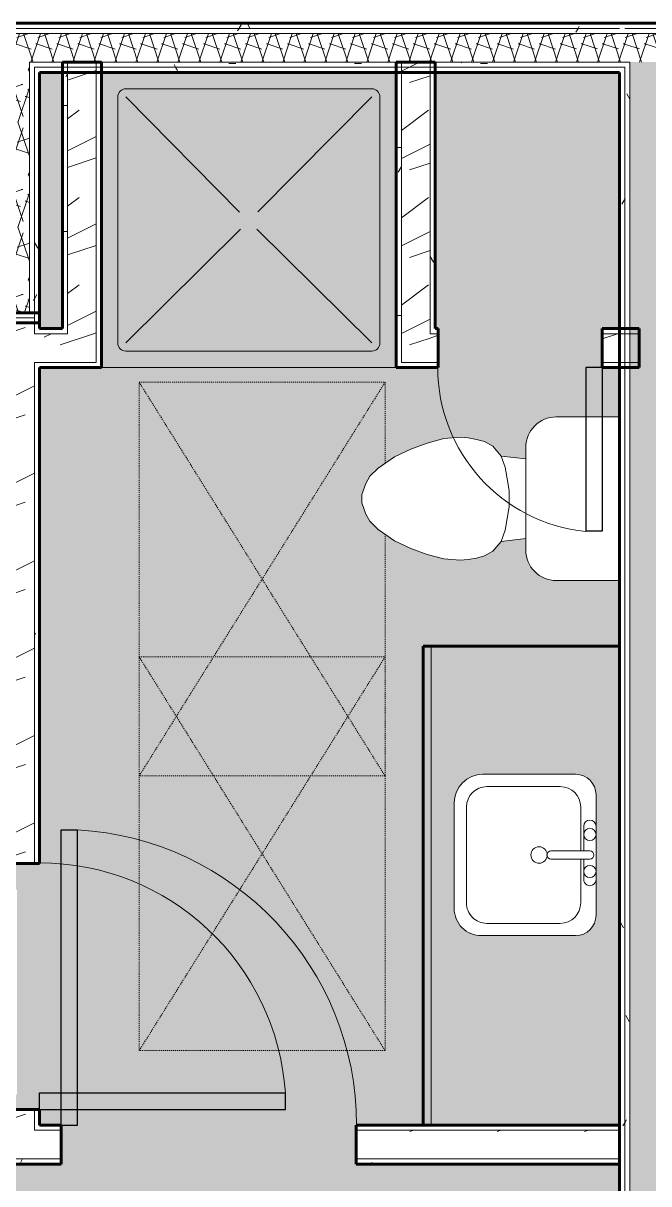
# Model space of a CAD drawing. Header units: inches. Extents: x -4105 to -1989, y 9836 to 11159.
# Drawn here: x -3414.5 to -3338.2, y 10240.6 to 10382.1 of the extents above; entities that cross this region are included whole.
import ezdxf

# ---------------------------------------------------------------- set-up
doc = ezdxf.new("R2010")
doc.units = ezdxf.units.IN
doc.header["$MEASUREMENT"] = 0
doc.linetypes.add('Dash', pattern=[0.25, 0.125, -0.125])
for name, color, linetype, lineweight in [('0-1', 7, 'Continuous', 5), ('0-2', 7, 'Continuous', 9), ('A-AREA-PATT-2', 141, 'Continuous', 9), ('A-DOOR-1', 31, 'Continuous', 9), ('A-DOOR-2', 31, 'Continuous', 30), ('A-GENM-HDLN', 13, 'Dash', 9), ('A-WALL', 113, 'Continuous', 18), ('A-WALL-2', 113, 'Continuous', 60), ('A-WALL-PATT-1', 111, 'Continuous', 9), ('I-WALL-2', 2, 'Continuous', 60), ('P-SANR-FIXT', 6, 'Continuous', 9), ('Q-CASE', 31, 'Continuous', 9), ('Q-CASE-1', 31, 'Continuous', 60)]:
    doc.layers.add(name, color=color, linetype=linetype, lineweight=lineweight)
pattern_1 = [(0, (0, -1194), (20.48, 5.12), [0.845, -14.515, 0.845, -14.515, -81.92]), (0, (0, -1194), (20.48, 5.12), [-30.72, 0.845, -29.875, 0.845, -14.515, -35.84]), (0, (0, -1194), (20.48, 5.12), [-76.8, 0.845, -9.395, 0.845, -24.755]), (120, (7.68, -1191.44), (-14.67405, 15.1762003), [0.845, -14.515, 0.845, -14.515, -81.92]), (120, (7.68, -1191.44), (-14.67405, 15.1762003), [-30.72, 0.845, -29.875, 0.845, -14.515, -35.84]), (120, (7.68, -1191.44), (-14.67405, 15.1762003), [-76.8, 0.845, -9.395, 0.845, -24.755]), (240, (10.24, -1181.2), (-5.80595, -20.2962003), [0.845, -14.515, 0.845, -14.515, -81.92]), (240, (10.24, -1181.2), (-5.80595, -20.2962003), [-30.72, 0.845, -29.875, 0.845, -14.515, -35.84]), (240, (10.24, -1181.2), (-5.80595, -20.2962003), [-76.8, 0.845, -9.395, 0.845, -24.755])]
pattern_2 = [(216.87, (4.265, -1183.338), (31.9871619, 21.32545714), [5.331, -47.981]), (206.565, (10.662, -1186.536), (-10.662476, -10.6620098), [11.921, -11.921]), (198.435, (10.662, -1191.868), (-21.32449365, -10.6625869), [6.744, -26.974])]
pattern_3 = [(161.57, (0.32, -1193.68), (-2.560496185, -0.000537386), [0, -18.214, 2.022, 0]), (18.43, (-0.32, -1193.68), (-2.560496185, 0.000537386), [0, -18.214, 2.022, 0]), (108.43, (0.32, -1193.68), (1.27922091, -6.400876726), [6.07, -14.166]), (71.57, (-0.32, -1193.68), (1.27922091, 6.400876726), [6.07, -14.166])]

# ---------------------------------------------------------------- blocks, each defined once
blk = doc.blocks.new('Single-Flush - 36_ x 84_-1372824-ENLARGED FLOOR PLAN - 2ND FLOOR PLAN - WEST')
at = {"layer": 'A-DOOR-1'}
blk.add_arc((18, -2.38), 36.07, 180, 266.8211, dxfattribs=at)
at = {"layer": 'A-DOOR-2'}
for p, q in [((16, -2.38), (16, -38.39)), ((18, -2.38), (16, -2.38)), ((18, -2.38), (18, -38.39)), ((18, -38.39), (16, -38.39))]:
    blk.add_line(p, q, dxfattribs=at)
blk = doc.blocks.new('Single-Flush - 30_ x 84_-1372884-ENLARGED FLOOR PLAN - 2ND FLOOR PLAN - WEST')
at = {"layer": 'A-DOOR-1'}
blk.add_arc((15, 2.375), 30.067, 93.81407, 180, dxfattribs=at)
at = {"layer": 'A-DOOR-2'}
for p, q in [((13, 2.375), (13, 32.375)), ((15, 32.375), (13, 32.375)), ((15, 2.375), (15, 32.375)), ((15, 2.375), (13, 2.375))]:
    blk.add_line(p, q, dxfattribs=at)
blk = doc.blocks.new('M_Sink Vanity-Square - 500 x 440mm-1352614-ENLARGED FLOOR PLAN - 2ND FLOOR PLAN - WEST')
at = {"layer": 'P-SANR-FIXT'}
for p, q in [((7.96, 7.09), (-6.72, 7.09)), ((7.96, 7.09), (-6.72, 7.09)), ((3.62, 7.09), (-2.88, 7.09)), ((0.12, 6.33), (0.12, 1.59)), ((1.12, 6.33), (1.12, 1.59)), ((-9.22, 4.59), (-9.22, -6.73)), ((-9.22, 4.59), (-9.22, -6.73)), ((0.12, 5.22), (-5.22, 5.22)), ((-2.88, 5.59), (0.12, 5.59)), ((1.12, 5.59), (3.62, 5.59)), ((6.46, 5.22), (1.12, 5.22)), ((10.46, -6.91), (10.46, 4.59)), ((10.46, -6.91), (10.46, 4.59)), ((-7.72, 2.72), (-7.72, -6.23)), ((8.96, -6.23), (8.96, 2.72)), ((-5.22, -8.73), (6.46, -8.73)), ((-5.72, -10.23), (7.14, -10.23)), ((-5.72, -10.23), (7.14, -10.23))]:
    blk.add_line(p, q, dxfattribs=at)
for centre, radius, start, end in [((-6.72, 4.59), 2.5, 90, 180), ((-6.72, 4.59), 2.5, 90, 180), ((-2.88, 6.34), 0.75, 90, 270), ((-1.88, 6.34), 0.75, 360, 180), ((2.62, 6.34), 0.75, 360, 180), ((3.62, 6.34), 0.75, 270, 90), ((7.96, 4.59), 2.5, 0, 90), ((7.96, 4.59), 2.5, 360, 90), ((-1.88, 6.34), 0.75, 180, 0), ((0.62, 6.33), 0.5, 360, 180), ((2.62, 6.34), 0.75, 180, 360), ((-5.22, 2.72), 2.5, 90, 180), ((6.46, 2.72), 2.5, 0, 90), ((0.62, 1.59), 0.5, 180, 0), ((0.62, 0.13), 1, 360, 180), ((0.62, 0.13), 1, 180, 0), ((-5.72, -6.73), 3.5, 180, 270), ((-5.72, -6.73), 3.5, 180, 270), ((-5.22, -6.23), 2.5, 180, 270), ((6.46, -6.23), 2.5, 270, 0), ((7.14, -6.91), 3.32, 270, 360), ((7.14, -6.91), 3.32, 270, 0)]:
    blk.add_arc(centre, radius, start, end, dxfattribs=at)
blk = doc.blocks.new('Toilet-Domestic-3D - Toilet-Domestic-3D-V31-ENLARGED FLOOR PLAN - 2ND FLOOR PLAN - WEST')
at = {"layer": 'P-SANR-FIXT'}
for p, q in [((-2.74, 11), (-1.87, 11.5)), ((-1.87, 11.5), (-0.5, 12)), ((-0.5, 12), (0.5, 12)), ((0.5, 12), (1.87, 11.5)), ((1.87, 11.5), (2.74, 11)), ((-5.13, 8), (-3.74, 10)), ((-3.74, 10), (-2.74, 11)), ((2.74, 11), (3.74, 10)), ((3.74, 10), (5.13, 8)), ((-6.06, 6), (-5.13, 8)), ((5.13, 8), (6.06, 6)), ((-6.79, 4), (-6.06, 6)), ((6.06, 6), (6.79, 4)), ((-7.33, 1.99), (-6.79, 4)), ((6.79, 4), (7.33, 1.99)), ((-7.5, 0), (-7.33, 1.99)), ((7.33, 1.99), (7.5, 0)), ((-7.41, -1), (-7.5, 0)), ((-7.24, -2), (-7.41, -1)), ((7.41, -1), (7.24, -2)), ((7.5, 0), (7.41, -1)), ((-6.97, -3), (-7.24, -2)), ((7.24, -2), (6.97, -3)), ((-6.4, -4), (-6.97, -3)), ((-5.21, -5), (-6.4, -4)), ((6.4, -4), (5.21, -5)), ((6.97, -3), (6.4, -4)), ((-3.84, -5.5), (-5.21, -5)), ((-4.86, -8.02), (-5.21, -5)), ((-1, -6), (-3.84, -5.5)), ((3.84, -5.5), (1, -6)), ((5.21, -5), (3.84, -5.5)), ((4.86, -8.02), (5.21, -5)), ((1, -6), (-1, -6)), ((6.25, -8.02), (-6.25, -8.02)), ((-9.98, -11.75), (-9.98, -19.48)), ((9.98, -19.48), (9.98, -11.75))]:
    blk.add_line(p, q, dxfattribs=at)
for centre, start, end in [((-6.25, -11.75), 90, 180), ((6.25, -11.75), 0, 90)]:
    blk.add_arc(centre, 3.73, start, end, dxfattribs=at)
blk = doc.blocks.new('OD_CW_Base Cabinet - OD_CW_Base Cabinet-V32-ENLARGED FLOOR PLAN - 2ND FLOOR PLAN - WEST')
at = {"layer": 'Q-CASE'}
blk.add_hatch(color=256, dxfattribs=at).paths.add_polyline_path([(59.14, 0), (0.74, 0), (0.74, -1), (59.14, -1)], flags=0)
h = blk.add_hatch(color=256, dxfattribs=at)
h.paths.add_polyline_path([(59.14, -6.32), (59.14, -1), (0.74, -1), (0.74, -24), (59.14, -24)], flags=0)
h.paths.add_polyline_path([(43.53, -7.3), (43.53, -18.63), (43.45, -19.27), (43.2, -19.88), (42.8, -20.39), (42.28, -20.79), (41.68, -21.04), (41.03, -21.13), (26.35, -21.13), (25.7, -21.04), (25.1, -20.79), (24.58, -20.39), (24.18, -19.88), (23.93, -19.27), (23.85, -18.63), (23.85, -7.12), (23.96, -6.26), (24.29, -5.46), (24.82, -4.77), (25.51, -4.25), (26.35, -3.91), (27.17, -3.8), (40.03, -3.8), (41.03, -3.96), (41.78, -4.27), (42.51, -4.83), (43.06, -5.55), (43.41, -6.4)], flags=0)
for p, q in [((0.74, 0), (59.14, 0)), ((59.14, -1), (0.74, -1)), ((0.74, -1), (59.14, -1)), ((59.14, 0), (59.14, -1)), ((59.14, -1), (59.14, -24))]:
    blk.add_line(p, q, dxfattribs=at)
at = {"layer": 'Q-CASE-1'}
for p, q in [((0.74, 0), (59.14, 0)), ((59.14, 0), (59.14, -24))]:
    blk.add_line(p, q, dxfattribs=at)
blk = doc.blocks.new('Shower Base-3D - 36_ x 36_-1586087-ENLARGED FLOOR PLAN - 2ND FLOOR PLAN - WEST')
at = {"layer": 'P-SANR-FIXT'}
for p, q in [((-18, 18), (-18, -18)), ((-15, 16), (15, 16)), ((-16, -15), (-16, 15)), ((-1.12, 1), (-15, 15)), ((0.97, 1.14), (15, 15)), ((16, 15), (16, -15)), ((-1.13, -0.98), (-15, -15)), ((1.01, -1.11), (15, -15)), ((15, -16), (-15, -16))]:
    blk.add_line(p, q, dxfattribs=at)
for centre, start, end in [((-15, 15), 90, 180), ((15, 15), 360, 90), ((-15, -15), 180, 270), ((15, -15), 270, 0)]:
    blk.add_arc(centre, 1, start, end, dxfattribs=at)
blk = doc.blocks.new('Single-Flush - CLOSET-1720256-ENLARGED FLOOR PLAN - 2ND FLOOR PLAN - WEST')
at = {"layer": 'A-DOOR-1'}
blk.add_arc((10, -2.38), 20.07, 180, 264.2799, dxfattribs=at)
at = {"layer": 'A-DOOR-2'}
for p, q in [((8, -2.38), (8, -22.34)), ((10, -2.38), (8, -2.38)), ((10, -2.38), (10, -22.34)), ((10, -22.34), (8, -22.34))]:
    blk.add_line(p, q, dxfattribs=at)
blk = doc.blocks.new('ADA Clearances - 30_x48_-V9-ENLARGED FLOOR PLAN - 2ND FLOOR PLAN - WEST')
at = {"layer": 'A-GENM-HDLN'}
for p, q in [((15, 24), (-15, -24)), ((-15, 24), (15, -24)), ((-15, -5.48), (-15, 24)), ((-15, 24), (15, 24)), ((15, 24), (15, -24)), ((-15, -24), (-15, -14.12)), ((15, -24), (-15, -24))]:
    blk.add_line(p, q, dxfattribs=at)
blk = doc.blocks.new('ADA Clearances - 30_x48_-1721104-ENLARGED FLOOR PLAN - 2ND FLOOR PLAN - WEST')
at = {"layer": 'A-GENM-HDLN'}
for p, q in [((15, 24), (-15, -24)), ((-15, 24), (15, -24)), ((-15, -24), (-15, 24)), ((-15, 24), (15, 24)), ((15, 24), (15, -24)), ((15, -24), (-15, -24))]:
    blk.add_line(p, q, dxfattribs=at)
blk = doc.blocks.new('CTR - 1st Phase - Unit Layouts_rvt-1-ENLARGED FLOOR PLAN - 2ND FLOOR PLAN - WEST')
at = {"layer": 'A-WALL-PATT-1'}
h = blk.add_hatch(dxfattribs=at)
h.set_pattern_fill('FP_2', color=256, style=0, pattern_type=2)
h.set_pattern_definition(pattern_2)
h.paths.add_polyline_path([(-3409.11, 10344.26), (-3405.61, 10344.26), (-3405.61, 10377.39), (-3409.11, 10377.39), (-3409.11, 10344.89)], flags=0)
h = blk.add_hatch(dxfattribs=at)
h.set_pattern_fill('FP_2', color=256, style=0, pattern_type=2)
h.set_pattern_definition(pattern_2)
h.paths.add_polyline_path([(-3366.85, 10340.76), (-3364.86, 10340.76), (-3364.86, 10377.39), (-3368.36, 10377.39), (-3368.36, 10340.76)], flags=0)
h = blk.add_hatch(dxfattribs=at)
h.set_pattern_fill('FP_1', color=256, style=0, pattern_type=2)
h.set_pattern_definition(pattern_1)
h.paths.add_polyline_path([(-3409.73, 10344.89), (-3409.11, 10344.89), (-3409.11, 10376.14), (-3409.73, 10376.14), (-3409.73, 10349.31)], flags=0)
h = blk.add_hatch(dxfattribs=at)
h.set_pattern_fill('FP_1', color=256, style=0, pattern_type=2)
h.set_pattern_definition(pattern_1)
h.paths.add_polyline_path([(-3368.98, 10340.14), (-3368.36, 10340.14), (-3368.36, 10376.14), (-3368.98, 10376.14), (-3368.98, 10349.31)], flags=0)
h = blk.add_hatch(dxfattribs=at)
h.set_pattern_fill('FP_1', color=256, style=0, pattern_type=2)
h.set_pattern_definition(pattern_1)
h.paths.add_polyline_path([(-3364.86, 10344.26), (-3364.23, 10344.26), (-3364.23, 10376.14), (-3364.86, 10376.14), (-3364.86, 10349.31)], flags=0)
h = blk.add_hatch(dxfattribs=at)
h.set_pattern_fill('FP_2', color=256, style=0, pattern_type=2)
h.set_pattern_definition(pattern_2)
h.paths.add_polyline_path([(-3416.65, 10247.11), (-3413.15, 10247.11), (-3413.15, 10249.66), (-3416.65, 10249.66), (-3416.65, 10247.74)], flags=0)
h.paths.add_polyline_path([(-3413.15, 10279.66), (-3413.15, 10346.21), (-3413.77, 10346.83), (-3416.65, 10346.83), (-3416.65, 10279.66), (-3415.27, 10279.66)], flags=0)
h = blk.add_hatch(dxfattribs=at)
h.set_pattern_fill('FP_1', color=256, style=0, pattern_type=2)
h.set_pattern_definition(pattern_1)
h.paths.add_polyline_path([(-3412.52, 10247.74), (-3412.52, 10249.66), (-3413.15, 10249.66), (-3413.15, 10247.74)], flags=0)
h.paths.add_polyline_path([(-3412.52, 10279.66), (-3412.52, 10340.76), (-3413.15, 10340.76), (-3413.15, 10279.66)], flags=0)
h.paths.add_polyline_path([(-3412.65, 10344.26), (-3412.52, 10344.26), (-3412.52, 10345.59), (-3413.15, 10346.21), (-3413.15, 10344.26)], flags=0)
h = blk.add_hatch(dxfattribs=at)
h.set_pattern_fill('FP_2', color=256, style=0, pattern_type=2)
h.set_pattern_definition(pattern_2)
h.paths.add_polyline_path([(-3409.11, 10340.76), (-3405.61, 10340.76), (-3405.61, 10344.26), (-3413.15, 10344.26), (-3413.15, 10340.76), (-3412.52, 10340.76)], flags=0)
h = blk.add_hatch(dxfattribs=at)
h.set_pattern_fill('FP_2', color=256, style=0, pattern_type=2)
h.set_pattern_definition(pattern_2)
h.paths.add_polyline_path([(-3364.86, 10340.76), (-3363.86, 10340.76), (-3363.86, 10344.26), (-3364.86, 10344.26)], flags=0)
h.paths.add_polyline_path([(-3343.86, 10340.76), (-3341.72, 10340.76), (-3341.72, 10344.26), (-3343.86, 10344.26), (-3343.86, 10341.79)], flags=0)
h = blk.add_hatch(dxfattribs=at)
h.set_pattern_fill('FP_1', color=256, style=0, pattern_type=2)
h.set_pattern_definition(pattern_1)
h.paths.add_polyline_path([(-3413.15, 10247.11), (-3409.9, 10247.11), (-3409.9, 10247.74), (-3413.15, 10247.74)], flags=0)
h.paths.add_polyline_path([(-3470.16, 10247.11), (-3445.4, 10247.11), (-3445.4, 10247.74), (-3470.16, 10247.74), (-3470.78, 10247.11)], flags=0)
h.paths.add_polyline_path([(-3441.9, 10247.11), (-3416.65, 10247.11), (-3416.65, 10247.74), (-3441.9, 10247.74)], flags=0)
h.paths.add_polyline_path([(-3373.9, 10247.11), (-3341.72, 10247.11), (-3341.72, 10247.74), (-3373.9, 10247.74)], flags=0)
h = blk.add_hatch(dxfattribs=at)
h.set_pattern_fill('FP_2', color=256, style=0, pattern_type=2)
h.set_pattern_definition(pattern_2)
h.paths.add_polyline_path([(-3364.72, 10243.61), (-3341.72, 10243.61), (-3341.72, 10247.11), (-3373.9, 10247.11), (-3373.9, 10243.61)], flags=0)
h.paths.add_polyline_path([(-3469.9, 10243.61), (-3409.9, 10243.61), (-3409.9, 10247.11), (-3469.9, 10247.11), (-3473.4, 10243.61)], flags=0)
h = blk.add_hatch(dxfattribs=at)
h.set_pattern_fill('FP_1', color=256, style=0, pattern_type=2)
h.set_pattern_definition(pattern_1)
h.paths.add_polyline_path([(-3469.07, 10242.99), (-3409.9, 10242.99), (-3409.9, 10243.61), (-3468.45, 10243.61)], flags=0)
h.paths.add_polyline_path([(-3341.72, 10242.99), (-3341.72, 10243.61), (-3373.9, 10243.61), (-3373.9, 10242.99), (-3364.72, 10242.99)], flags=0)
at = {"layer": 'A-WALL'}
for p, q in [((-3409.11, 10344.89), (-3409.11, 10377.39)), ((-3405.61, 10344.89), (-3405.61, 10377.39)), ((-3368.36, 10340.76), (-3368.36, 10377.39)), ((-3364.86, 10344.26), (-3364.86, 10377.39)), ((-3413.15, 10346.83), (-3413.15, 10344.26)), ((-3409.11, 10344.89), (-3409.11, 10344.26)), ((-3405.61, 10344.89), (-3405.61, 10344.26)), ((-3413.15, 10344.26), (-3412.52, 10344.26)), ((-3412.52, 10344.26), (-3409.11, 10344.26)), ((-3405.61, 10344.26), (-3405.61, 10340.76)), ((-3364.86, 10344.26), (-3364.23, 10344.26)), ((-3364.23, 10344.26), (-3364.86, 10344.26)), ((-3364.23, 10344.26), (-3363.86, 10344.26)), ((-3343.86, 10344.26), (-3339.35, 10344.26)), ((-3413.15, 10340.76), (-3413.15, 10279.66)), ((-3413.15, 10340.76), (-3412.52, 10340.76)), ((-3412.52, 10340.76), (-3405.61, 10340.76)), ((-3364.86, 10340.76), (-3368.36, 10340.76)), ((-3364.23, 10340.76), (-3364.86, 10340.76)), ((-3364.23, 10340.76), (-3363.86, 10340.76)), ((-3343.86, 10340.76), (-3339.35, 10340.76)), ((-3413.15, 10249.66), (-3413.15, 10247.74)), ((-3413.15, 10247.11), (-3413.15, 10247.74)), ((-3413.15, 10247.11), (-3409.9, 10247.11)), ((-3373.9, 10247.11), (-3341.72, 10247.11)), ((-3468.45, 10243.61), (-3409.9, 10243.61)), ((-3373.9, 10243.61), (-3341.72, 10243.61))]:
    blk.add_line(p, q, dxfattribs=at)
at = {"layer": 'A-WALL-2'}
for p, q in [((-3409.73, 10377.39), (-3409.73, 10344.89)), ((-3404.98, 10377.39), (-3409.73, 10377.39)), ((-3404.98, 10344.89), (-3404.98, 10377.39)), ((-3368.98, 10377.39), (-3368.98, 10340.14)), ((-3364.23, 10377.39), (-3368.98, 10377.39)), ((-3364.23, 10344.89), (-3364.23, 10377.39)), ((-3412.52, 10346.83), (-3417.27, 10346.83)), ((-3412.52, 10344.89), (-3412.52, 10346.83)), ((-3409.73, 10344.89), (-3412.52, 10344.89)), ((-3404.98, 10340.76), (-3404.98, 10344.89)), ((-3363.86, 10344.89), (-3364.23, 10344.89)), ((-3363.86, 10340.14), (-3363.86, 10344.89)), ((-3339.35, 10344.89), (-3343.86, 10344.89)), ((-3343.86, 10344.89), (-3343.86, 10340.14)), ((-3339.35, 10340.14), (-3339.35, 10344.89)), ((-3404.98, 10340.14), (-3404.98, 10340.76)), ((-3412.52, 10279.66), (-3412.52, 10340.14)), ((-3412.52, 10340.14), (-3404.98, 10340.14)), ((-3368.98, 10340.14), (-3368.36, 10340.14)), ((-3368.36, 10340.14), (-3364.23, 10340.14)), ((-3364.23, 10340.14), (-3363.86, 10340.14)), ((-3343.86, 10340.14), (-3339.35, 10340.14)), ((-3417.27, 10279.66), (-3412.52, 10279.66)), ((-3412.52, 10249.66), (-3417.27, 10249.66)), ((-3412.52, 10247.74), (-3412.52, 10249.66)), ((-3409.9, 10247.74), (-3412.52, 10247.74)), ((-3409.9, 10242.99), (-3409.9, 10247.74)), ((-3341.72, 10247.74), (-3373.9, 10247.74)), ((-3373.9, 10247.74), (-3373.9, 10242.99)), ((-3341.72, 10242.99), (-3341.72, 10247.74)), ((-3468.19, 10242.99), (-3409.9, 10242.99)), ((-3373.9, 10242.99), (-3341.72, 10242.99))]:
    blk.add_line(p, q, dxfattribs=at)
at = {"layer": '0-2'}
for name, p, rotation in [('Shower Base-3D - 36_ x 36_-1586087-ENLARGED FLOOR PLAN - 2ND FLOOR PLAN - WEST', (-3386.98, 10358.14), 90.00000000003692), ('ADA Clearances - 30_x48_-V9-ENLARGED FLOOR PLAN - 2ND FLOOR PLAN - WEST', (-3385.36, 10314.34), 180), ('Toilet-Domestic-3D - Toilet-Domestic-3D-V31-ENLARGED FLOOR PLAN - 2ND FLOOR PLAN - WEST', (-3361.2, 10324.14), 89.99999999996913), ('OD_CW_Base Cabinet - OD_CW_Base Cabinet-V32-ENLARGED FLOOR PLAN - 2ND FLOOR PLAN - WEST', (-3365.72, 10247), 90.00000000003197), ('ADA Clearances - 30_x48_-1721104-ENLARGED FLOOR PLAN - 2ND FLOOR PLAN - WEST', (-3385.36, 10280.84), 180), ('M_Sink Vanity-Square - 500 x 440mm-1352614-ENLARGED FLOOR PLAN - 2ND FLOOR PLAN - WEST', (-3351.69, 10281.31), 269.9999999999682), ('Single-Flush - 36_ x 84_-1372824-ENLARGED FLOOR PLAN - 2ND FLOOR PLAN - WEST', (-3391.9, 10245.36), 180), ('Single-Flush - 30_ x 84_-1372884-ENLARGED FLOOR PLAN - 2ND FLOOR PLAN - WEST', (-3414.9, 10264.66), 269.9999999999993)]:
    blk.add_blockref(name, p, dxfattribs=dict(at, rotation=rotation))
blk.add_blockref('Single-Flush - CLOSET-1720256-ENLARGED FLOOR PLAN - 2ND FLOOR PLAN - WEST', (-3353.86, 10342.51), dxfattribs=at)

msp = doc.modelspace()

# ---------------------------------------------------------------- block references
at = {"layer": '0-1'}
msp.add_blockref('CTR - 1st Phase - Unit Layouts_rvt-1-ENLARGED FLOOR PLAN - 2ND FLOOR PLAN - WEST', (0, 0), dxfattribs=at)

# ---------------------------------------------------------------- next in the draw order: hatches: boundary and pattern name
at = {"layer": 'A-AREA-PATT-2'}
h = msp.add_hatch(color=256, dxfattribs=at)
h.paths.add_polyline_path([(-3846.5, 9989.06), (-3547.5, 9989.06), (-3547.5, 10123.84), (-3555.5, 10123.84), (-3555.5, 10159.59), (-3547.5, 10159.59), (-3547.5, 10164.34), (-3523.5, 10164.34), (-3523.5, 10194.4), (-3504.75, 10213.14), (-3501.39, 10209.79), (-3504.66, 10206.51), (-3480.54, 10182.39), (-3480.54, 10171.74), (-3479.79, 10171.74), (-3479.79, 10169.24), (-3480.54, 10169.24), (-3480.54, 10137.99), (-3481.91, 10137.99), (-3481.91, 10108.99), (-3480.54, 10108.99), (-3480.54, 10108.74), (-3479.79, 10108.74), (-3479.79, 10106.24), (-3480.54, 10106.24), (-3480.54, 10103.24), (-3479.79, 10103.24), (-3479.79, 10100.74), (-3480.54, 10100.74), (-3480.54, 10078.49), (-3481.91, 10078.49), (-3481.91, 10058.49), (-3480.54, 10058.49), (-3480.53, 10058.24), (-3479.79, 10058.24), (-3479.79, 10055.74), (-3480.54, 10055.74), (-3480.54, 9989.06), (-3341.72, 9989.06), (-3341.72, 10242.99), (-3373.9, 10242.99), (-3373.9, 10247.74), (-3365.72, 10247.74), (-3365.72, 10306.14), (-3341.72, 10306.14), (-3341.72, 10314.16), (-3349.45, 10314.16), (-3350.41, 10314.29), (-3351.31, 10314.66), (-3352.08, 10315.25), (-3352.68, 10316.03), (-3353.05, 10316.92), (-3353.18, 10317.97), (-3353.18, 10319.28), (-3356.2, 10318.93), (-3357.2, 10317.74), (-3358.2, 10317.17), (-3359.2, 10316.9), (-3360.2, 10316.73), (-3361.2, 10316.64), (-3363.19, 10316.81), (-3365.2, 10317.35), (-3367.2, 10318.08), (-3369.2, 10319.01), (-3371.2, 10320.4), (-3372.2, 10321.4), (-3372.7, 10322.27), (-3373.2, 10323.64), (-3373.2, 10324.64), (-3372.7, 10326.01), (-3372.2, 10326.88), (-3371.2, 10327.88), (-3369.2, 10329.27), (-3367.2, 10330.2), (-3365.2, 10330.93), (-3363.19, 10331.47), (-3361.2, 10331.64), (-3360.2, 10331.55), (-3359.2, 10331.38), (-3358.2, 10331.11), (-3357.2, 10330.54), (-3356.2, 10329.35), (-3353.18, 10329), (-3353.15, 10330.56), (-3353.05, 10331.35), (-3352.68, 10332.25), (-3352.08, 10333.02), (-3351.31, 10333.62), (-3350.41, 10333.99), (-3349.45, 10334.12), (-3341.72, 10334.12), (-3341.72, 10340.14), (-3343.86, 10340.14), (-3343.86, 10344.89), (-3341.72, 10344.89), (-3341.72, 10376.14), (-3364.23, 10376.14), (-3364.23, 10344.89), (-3363.86, 10344.89), (-3363.86, 10340.14), (-3368.98, 10340.14), (-3368.98, 10376.14), (-3404.98, 10376.14), (-3404.98, 10340.14), (-3412.52, 10340.14), (-3412.52, 10279.66), (-3417.27, 10279.66), (-3417.27, 10281.57), (-3441.27, 10281.57), (-3441.27, 10276.45), (-3415.27, 10276.45), (-3415.27, 10251.45), (-3441.27, 10251.45), (-3441.27, 10247.74), (-3417.27, 10247.74), (-3417.27, 10249.66), (-3412.52, 10249.66), (-3412.52, 10247.74), (-3409.9, 10247.74), (-3409.9, 10242.99), (-3468.19, 10242.99), (-3475.94, 10235.24), (-3479.3, 10238.6), (-3470.16, 10247.74), (-3446.02, 10247.74), (-3446.02, 10292.2), (-3446.77, 10292.2), (-3446.77, 10294.7), (-3446.02, 10294.7), (-3446.02, 10316.95), (-3444.65, 10316.95), (-3444.65, 10336.95), (-3446.02, 10336.95), (-3446.02, 10337.2), (-3446.77, 10337.2), (-3446.77, 10339.7), (-3446.02, 10339.7), (-3446.02, 10345.59), (-3499.55, 10345.59), (-3499.55, 10304.01), (-3502.31, 10301.25), (-3505.67, 10304.61), (-3504.3, 10305.98), (-3504.3, 10325.31), (-3505.88, 10325.31), (-3505.88, 10330.06), (-3504.3, 10330.06), (-3504.3, 10345.59), (-3524.5, 10345.59), (-3524.5, 10330.06), (-3523.88, 10330.06), (-3523.88, 10325.31), (-3529.25, 10325.31), (-3529.25, 10345.59), (-3535.28, 10345.59), (-3535.28, 10338.16), (-3535.4, 10337.2), (-3535.78, 10336.3), (-3536.37, 10335.53), (-3537.14, 10334.94), (-3538.04, 10334.56), (-3539.08, 10334.44), (-3540.39, 10334.44), (-3540.04, 10331.41), (-3538.85, 10330.41), (-3538.28, 10329.41), (-3538.02, 10328.41), (-3537.84, 10327.41), (-3537.75, 10326.41), (-3537.93, 10324.42), (-3538.46, 10322.41), (-3539.19, 10320.41), (-3540.12, 10318.41), (-3541.51, 10316.41), (-3542.51, 10315.41), (-3543.38, 10314.91), (-3544.75, 10314.41), (-3545.75, 10314.41), (-3547.13, 10314.91), (-3547.99, 10315.41), (-3548.99, 10316.41), (-3550.38, 10318.41), (-3551.31, 10320.41), (-3552.04, 10322.41), (-3552.58, 10324.42), (-3552.75, 10326.41), (-3552.66, 10327.41), (-3552.49, 10328.41), (-3552.22, 10329.41), (-3551.65, 10330.41), (-3550.46, 10331.41), (-3550.11, 10334.44), (-3551.5, 10334.44), (-3552.47, 10334.56), (-3553.37, 10334.94), (-3554.14, 10335.53), (-3554.73, 10336.3), (-3555.1, 10337.2), (-3555.23, 10338.16), (-3555.23, 10345.59), (-3563.25, 10345.59), (-3563.25, 10321.59), (-3629.08, 10321.59), (-3629.08, 10285.59), (-3659.08, 10285.59), (-3659.08, 10284.11), (-3623.7, 10284.11), (-3623.7, 10283.24), (-3659.7, 10283.23), (-3659.7, 10280.24), (-3623.7, 10280.24), (-3623.7, 10279.36), (-3659.08, 10279.36), (-3659.08, 10276.74), (-3663.83, 10276.74), (-3663.83, 10345.59), (-3709.91, 10345.59), (-3709.91, 10265.59), (-3787.91, 10265.59), (-3787.91, 10345.59), (-3851.85, 10345.59), (-3851.85, 10212.34), (-3703.45, 10212.34), (-3703.45, 10207.59), (-3851.85, 10207.59), (-3851.85, 9989.06)], flags=0)
h.paths.add_polyline_path([(-3518.75, 9989.06), (-3515.92, 9989.06), (-3515.92, 10013.31), (-3506.42, 10013.31), (-3506.42, 10013.81), (-3505.92, 10013.81), (-3505.92, 10013.31), (-3489.67, 10013.31), (-3489.66, 10013.81), (-3488.92, 10013.81), (-3488.92, 10013.31), (-3487.92, 10013.31), (-3487.92, 9989.06), (-3485.29, 9989.06), (-3485.29, 10016.24), (-3486.91, 10016.24), (-3486.91, 10020.99), (-3485.29, 10020.99), (-3485.29, 10055.74), (-3486.04, 10055.74), (-3486.04, 10058.24), (-3485.29, 10058.24), (-3485.29, 10058.49), (-3483.29, 10058.49), (-3483.29, 10080.49), (-3481.91, 10080.49), (-3481.91, 10100.49), (-3485.29, 10100.49), (-3485.29, 10100.74), (-3486.04, 10100.74), (-3486.04, 10103.24), (-3485.29, 10103.24), (-3485.29, 10106.24), (-3486.04, 10106.24), (-3486.04, 10108.74), (-3485.29, 10108.74), (-3485.29, 10108.99), (-3483.29, 10108.99), (-3483.29, 10139.99), (-3481.91, 10139.99), (-3481.91, 10168.99), (-3485.29, 10168.99), (-3485.29, 10169.24), (-3486.04, 10169.24), (-3486.04, 10171.74), (-3485.29, 10171.74), (-3485.29, 10180.42), (-3508.02, 10203.16), (-3518.75, 10192.43), (-3518.75, 10020.99), (-3516.91, 10020.99), (-3516.91, 10016.24), (-3518.75, 10016.24), (-3518.75, 10011.81)], flags=0)
h.paths.add_polyline_path([(-3727.01, 9990.92), (-3799.01, 9990.92), (-3799.01, 10007.04), (-3798.35, 10007.04), (-3798.32, 10007.07), (-3797.86, 10007.07), (-3797.86, 10007.04), (-3782.66, 10007.04), (-3782.66, 10007.08), (-3781.67, 10007.08), (-3781.67, 10007.04), (-3781.01, 10007.04), (-3781.01, 10003.04), (-3745.01, 10003.04), (-3745.01, 10007.04), (-3744.34, 10007.04), (-3744.34, 10007.08), (-3743.35, 10007.08), (-3743.35, 10007.04), (-3728.16, 10007.04), (-3728.16, 10007.07), (-3727.67, 10007.07), (-3727.67, 10007.04), (-3727.01, 10007.04), (-3727.01, 9991.04)], flags=0)
h.paths.add_polyline_path([(-3363.95, 9999.98), (-3363.95, 10017.98), (-3345.95, 10017.98), (-3345.95, 9999.98)], flags=0)
h.paths.add_polyline_path([(-3707.5, 10003.99), (-3707.5, 10009.99), (-3708.5, 10009.99), (-3708.5, 10045.99), (-3707.5, 10045.99), (-3707.5, 10051.99), (-3672.5, 10051.99), (-3672.5, 10003.99), (-3702.73, 10003.99)], flags=0)
h.paths.add_polyline_path([(-3824.86, 10003.99), (-3846.5, 10003.99), (-3846.5, 10051.99), (-3811.5, 10051.99), (-3811.5, 10045.99), (-3810.5, 10045.99), (-3810.5, 10009.99), (-3811.5, 10009.99), (-3811.5, 10003.99), (-3815.59, 10003.99)], flags=0)
h.paths.add_polyline_path([(-3345.45, 10021.98), (-3425.45, 10021.98), (-3425.45, 10099.98), (-3345.45, 10099.98)], flags=0)
h.paths.add_polyline_path([(-3589.5, 10031.06), (-3625.5, 10031.06), (-3625.5, 10044.78), (-3634.27, 10044.78), (-3634.27, 10061.28), (-3625.5, 10061.28), (-3625.5, 10072.78), (-3634.27, 10072.78), (-3634.27, 10089.28), (-3625.5, 10089.28), (-3625.5, 10104), (-3634.27, 10104), (-3634.27, 10120.5), (-3625.5, 10120.5), (-3625.5, 10132), (-3634.27, 10132), (-3634.27, 10148.5), (-3625.5, 10148.5), (-3625.5, 10159.59), (-3589.5, 10159.59), (-3589.5, 10096.33), (-3587.27, 10096.3), (-3587.18, 10096.27), (-3587.12, 10096.13), (-3587.1, 10095.23), (-3586.87, 10095.23), (-3586.87, 10092.61), (-3586.62, 10092.61), (-3586.62, 10092.02), (-3586.87, 10092.02), (-3586.87, 10091.43), (-3586.62, 10091.43), (-3586.62, 10090.84), (-3586.87, 10090.84), (-3586.87, 10090.25), (-3586.62, 10090.25), (-3586.62, 10089.66), (-3586.87, 10089.66), (-3586.87, 10089.07), (-3586.62, 10089.07), (-3586.62, 10088.48), (-3586.87, 10088.48), (-3586.87, 10079.12), (-3586.62, 10079.12), (-3586.62, 10077.15), (-3586.87, 10077.15), (-3586.87, 10073.42), (-3587.12, 10073.42), (-3587.13, 10072.47), (-3587.18, 10072.38), (-3587.32, 10072.33), (-3589.5, 10072.33), (-3589.5, 10049.31)], flags=0)
h.paths.add_polyline_path([(-3766.24, 10055.32), (-3795.5, 10055.32), (-3795.5, 10056.32), (-3801.5, 10056.32), (-3801.5, 10091.32), (-3717.5, 10091.32), (-3717.5, 10056.32), (-3723.5, 10056.32), (-3723.5, 10055.32), (-3763.8, 10055.32)], flags=0)
h.paths.add_polyline_path([(-3363.47, 10101.91), (-3363.95, 10101.91), (-3363.95, 10119.91), (-3345.95, 10119.91), (-3345.95, 10101.91)], flags=0)
h.paths.add_polyline_path([(-3523.5, 10123.84), (-3523.5, 10159.59), (-3525.5, 10159.59), (-3525.5, 10123.84)], flags=0)
h.paths.add_polyline_path([(-3569.96, 10207.59), (-3667.45, 10207.59), (-3667.45, 10212.34), (-3663.83, 10212.34), (-3663.83, 10240.74), (-3659.08, 10240.74), (-3659.08, 10212.34), (-3571.67, 10212.34), (-3522.5, 10261.51), (-3540.35, 10279.36), (-3589.7, 10279.36), (-3589.7, 10284.11), (-3538.39, 10284.11), (-3532.28, 10278), (-3531.13, 10279.15), (-3527.77, 10275.79), (-3528.92, 10274.64), (-3515.78, 10261.51), (-3569.7, 10207.59)], flags=0)
h.paths.add_polyline_path([(-3440.52, 10286.32), (-3417.27, 10286.32), (-3417.27, 10345.59), (-3441.27, 10345.59), (-3441.27, 10339.7), (-3440.52, 10339.7), (-3440.52, 10337.2), (-3441.27, 10337.2), (-3441.27, 10336.95), (-3443.27, 10336.95), (-3443.27, 10314.95), (-3444.65, 10314.95), (-3444.65, 10294.95), (-3441.27, 10294.95), (-3441.27, 10294.7), (-3440.52, 10294.7), (-3440.52, 10292.2), (-3441.27, 10292.2), (-3441.27, 10286.32)], flags=0)
h.paths.add_polyline_path([(-3687.91, 10327.09), (-3705.91, 10327.09), (-3705.91, 10345.09), (-3687.91, 10345.09), (-3687.91, 10329.3)], flags=0)
h.paths.add_polyline_path([(-3807.84, 10327.09), (-3807.84, 10345.09), (-3789.84, 10345.09), (-3789.84, 10327.09)], flags=0)
h.paths.add_polyline_path([(-3412.52, 10344.89), (-3409.73, 10344.89), (-3409.73, 10376.14), (-3412.52, 10376.14), (-3412.52, 10345.59)], flags=0)
at = {"layer": 'A-WALL-PATT-1'}
h = msp.add_hatch(dxfattribs=at)
h.set_pattern_fill('FP_1', color=256, style=0, pattern_type=2)
h.set_pattern_definition(pattern_1)
h.paths.add_polyline_path([(-3417.34, 10381.51), (-3341.72, 10381.54), (-3341.72, 10382.14), (-3418.52, 10382.14), (-3418.52, 10381.51), (-3417.9, 10381.51)], flags=0)
h = msp.add_hatch(dxfattribs=at)
h.set_pattern_fill('FP_1', color=256, style=0, pattern_type=2)
h.set_pattern_definition(pattern_1)
h.paths.add_polyline_path([(-3244.71, 10381.51), (-3201.32, 10381.53), (-3201.32, 10382.14), (-3341.72, 10382.14), (-3341.72, 10381.51), (-3265.72, 10381.51)], flags=0)
h = msp.add_hatch(dxfattribs=at)
h.set_pattern_fill('FP_1', color=256, style=0, pattern_type=2)
h.set_pattern_definition(pattern_1)
h.paths.add_polyline_path([(-3341.1, 10380.89), (-3341.1, 10381.51), (-3417.9, 10381.51), (-3417.9, 10380.89), (-3341.72, 10380.89)], flags=0)
h = msp.add_hatch(dxfattribs=at)
h.set_pattern_fill('FP_4', color=256, style=0, pattern_type=2)
h.set_pattern_definition(pattern_3)
h.paths.add_polyline_path([(-3351.58, 10377.39), (-3340.47, 10377.39), (-3340.47, 10380.89), (-3417.27, 10380.89), (-3417.27, 10377.39), (-3366.85, 10377.39)], flags=0)
h = msp.add_hatch(dxfattribs=at)
h.set_pattern_fill('FP_1', color=256, style=0, pattern_type=2)
h.set_pattern_definition(pattern_1)
h.paths.add_polyline_path([(-3244.71, 10380.89), (-3201.95, 10380.89), (-3201.95, 10381.51), (-3341.1, 10381.51), (-3341.1, 10380.89), (-3265.72, 10380.89)], flags=0)
h = msp.add_hatch(dxfattribs=at)
h.set_pattern_fill('FP_4', color=256, style=0, pattern_type=2)
h.set_pattern_definition(pattern_3)
h.paths.add_polyline_path([(-3265.72, 10377.39), (-3202.57, 10377.41), (-3202.57, 10380.89), (-3340.47, 10380.89), (-3340.47, 10377.39), (-3275.25, 10377.39)], flags=0)
h = msp.add_hatch(dxfattribs=at)
h.set_pattern_fill('FP_4', color=256, style=0, pattern_type=2)
h.set_pattern_definition(pattern_3)
h.paths.add_polyline_path([(-3413.77, 10346.84), (-3413.77, 10377.39), (-3417.27, 10377.39), (-3417.27, 10346.84)], flags=0)
h = msp.add_hatch(dxfattribs=at)
h.set_pattern_fill('FP_1', color=256, style=0, pattern_type=2)
h.set_pattern_definition(pattern_1)
h.paths.add_polyline_path([(-3413.15, 10376.76), (-3409.11, 10376.76), (-3409.11, 10377.39), (-3413.77, 10377.39), (-3413.77, 10376.76), (-3413.69, 10376.76)], flags=0)
h.paths.add_polyline_path([(-3351.58, 10376.76), (-3341.1, 10376.77), (-3341.1, 10377.39), (-3364.86, 10377.39), (-3364.86, 10376.76)], flags=0)
h.paths.add_polyline_path([(-3369.81, 10376.76), (-3368.36, 10376.76), (-3368.36, 10377.39), (-3405.61, 10377.39), (-3405.61, 10376.76), (-3397.39, 10376.76)], flags=0)
h = msp.add_hatch(dxfattribs=at)
h.set_pattern_fill('FP_1', color=256, style=0, pattern_type=2)
h.set_pattern_definition(pattern_1)
h.paths.add_polyline_path([(-3341.1, 9988.81), (-3340.47, 9988.81), (-3340.47, 10377.39), (-3341.1, 10377.39), (-3341.1, 10011.81)], flags=0)
h = msp.add_hatch(dxfattribs=at)
h.set_pattern_fill('FP_4', color=256, style=0, pattern_type=2)
h.set_pattern_definition(pattern_3)
h.paths.add_polyline_path([(-3340.47, 9988.81), (-3336.97, 9988.81), (-3336.97, 10377.39), (-3340.47, 10377.39), (-3340.47, 10011.81)], flags=0)
h = msp.add_hatch(dxfattribs=at)
h.set_pattern_fill('FP_1', color=256, style=0, pattern_type=2)
h.set_pattern_definition(pattern_1)
h.paths.add_polyline_path([(-3413.15, 10346.21), (-3413.15, 10376.76), (-3413.77, 10376.76), (-3413.77, 10346.83)], flags=0)
h = msp.add_hatch(dxfattribs=at)
h.set_pattern_fill('FP_1', color=256, style=0, pattern_type=2)
h.set_pattern_definition(pattern_1)
h.paths.add_polyline_path([(-3397.39, 10376.14), (-3368.36, 10376.14), (-3368.36, 10376.76), (-3405.61, 10376.76), (-3405.61, 10376.14)], flags=0)
h.paths.add_polyline_path([(-3409.11, 10376.14), (-3409.11, 10376.76), (-3413.15, 10376.76), (-3413.15, 10376.14), (-3412.52, 10376.14)], flags=0)
h.paths.add_polyline_path([(-3351.58, 10376.14), (-3341.72, 10376.14), (-3341.72, 10376.76), (-3364.86, 10376.76), (-3364.86, 10376.14), (-3363.6, 10376.14)], flags=0)
h = msp.add_hatch(dxfattribs=at)
h.set_pattern_fill('FP_1', color=256, style=0, pattern_type=2)
h.set_pattern_definition(pattern_1)
h.paths.add_polyline_path([(-3412.52, 10345.59), (-3412.52, 10376.14), (-3413.15, 10376.13), (-3413.15, 10346.21), (-3412.65, 10345.72)], flags=0)
h = msp.add_hatch(dxfattribs=at)
h.set_pattern_fill('FP_1', color=256, style=0, pattern_type=2)
h.set_pattern_definition(pattern_1)
h.paths.add_polyline_path([(-3341.1, 9988.81), (-3341.1, 10376.76), (-3341.72, 10376.76), (-3341.72, 9988.81)], flags=0)

# ---------------------------------------------------------------- next in the draw order: linework, layer by layer
at = {"layer": 'A-WALL'}
for p, q in [((-3341.72, 10381.51), (-3417.9, 10381.51)), ((-3340.47, 10380.89), (-3417.27, 10380.89)), ((-3341.1, 10381.51), (-3201.95, 10381.51)), ((-3340.47, 10380.89), (-3202.57, 10380.89)), ((-3340.47, 10377.39), (-3413.77, 10377.39)), ((-3413.77, 10346.84), (-3413.77, 10377.39)), ((-3340.47, 10377.39), (-3340.47, 9988.81)), ((-3341.1, 10376.76), (-3413.15, 10376.76)), ((-3413.15, 10346.21), (-3413.15, 10376.76)), ((-3341.1, 10376.76), (-3341.1, 9988.81)), ((-3413.77, 10346.84), (-3852.47, 10346.84)), ((-3413.15, 10346.21), (-3852.47, 10346.21))]:
    msp.add_line(p, q, dxfattribs=at)
at = {"layer": 'I-WALL-2'}
for p, q in [((-3341.72, 10382.14), (-3418.52, 10382.14)), ((-3201.32, 10382.14), (-3341.72, 10382.14)), ((-3412.52, 10376.14), (-3341.72, 10376.14)), ((-3412.52, 10345.59), (-3412.52, 10376.14)), ((-3341.72, 10376.14), (-3341.72, 9988.81)), ((-3852.47, 10345.59), (-3412.52, 10345.59))]:
    msp.add_line(p, q, dxfattribs=at)

doc.saveas('drawing.dxf')
